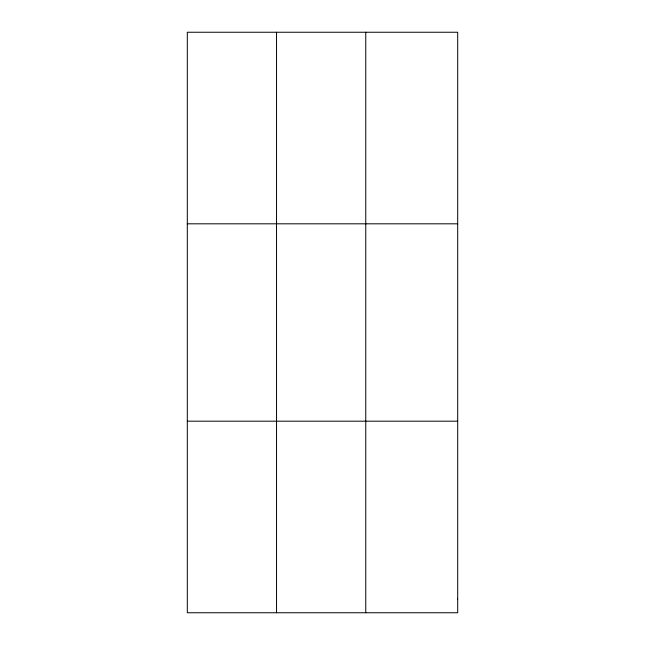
<?xml version="1.0" encoding="UTF-8"?>
<svg xmlns="http://www.w3.org/2000/svg" width="645" height="645" viewBox="0 0 645 645"><rect width="100%" height="100%" fill="white"/><g stroke="black" fill="none" stroke-linecap="round" stroke-linejoin="round"><path stroke-width="0.97" d="M276.536 32.25L276.536 612.75M365.763 32.25L365.763 612.75M187.308 223.815L457.692 223.815M187.308 421.185L457.692 421.185M457.692 599.068L457.692 612.75L187.308 612.75L187.308 32.25L457.692 32.25L457.692 599.068"/></g></svg>
